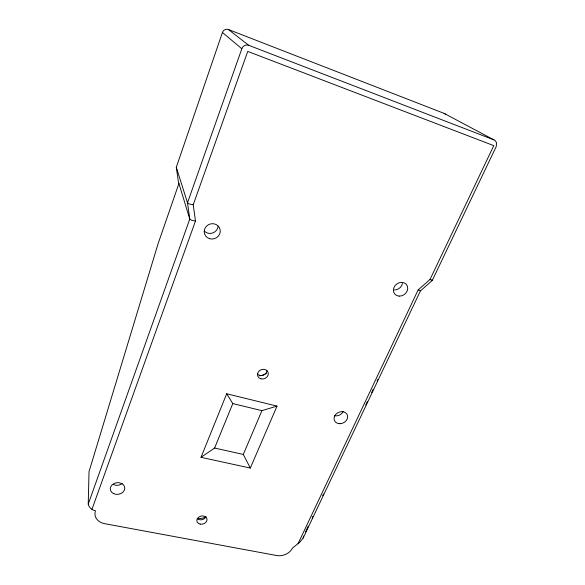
<?xml version="1.0" encoding="UTF-8"?>
<svg xmlns="http://www.w3.org/2000/svg" width="585" height="585" viewBox="0 0 585 585"><rect width="100%" height="100%" fill="white"/><g stroke="black" fill="none" stroke-linecap="round" stroke-linejoin="round"><path stroke-width="0.88" d="M496.533 142.689L496.263 146.469L432.249 280.486L420.418 290.92L303.14 538.076L299.659 542.368L292.427 548.094A12.387 9.521 -18.6 0 1 276.756 555.538L104.613 523.663A13.499 10.691 -7.5 0 1 95.487 510.807C92.24 510.178 88.832 507.575 88.233 504.146L89.015 471.671L158.147 243.543L178.922 183.478M91.969 509.301L195.47 221.042L191.646 220.296L189.781 219.061L178.366 181.664L176.304 167.266L222.432 32.482A4.936 4.658 89.7 0 1 228.421 29.535L444.117 113.38L493.886 139.844A5.177 4.358 -53.3 0 1 496.146 142.323M493.886 139.844L248.786 45.337A5.689 5.382 -83.2 0 0 241.832 48.752L187.507 202.827L189.781 219.061L88.233 504.146M195.47 221.042L193.233 204.757L247.748 51.4L493.769 145.636L430.026 279.433L418.151 289.919L298.028 543.743M303.14 538.076L303.549 536.065M201.006 457.316L226.695 393.763L277.027 406.107L250.307 468.066L201.006 457.316L214.6 448.044L232.786 403.591L226.695 393.763M250.307 468.066L243.316 454.443L261.919 410.641L277.027 406.107M305.509 531.941L308.244 526.171M312.156 517.922L312.938 516.277M322.715 495.656L323.498 494.011M365.735 404.944L367.292 401.646M371.599 392.572L373.164 389.274M377.069 381.032L377.851 379.38M193.233 204.757L189.379 204.019L187.507 202.827L176.304 167.266M214.6 448.044L243.316 454.443M232.786 403.591L261.919 410.641M418.151 289.919L420.381 290.708M430.026 279.433L432.249 280.486L431.884 279.908M228.421 29.535L248.786 45.337M222.432 32.482L241.832 48.752M122.155 483.532A7.159 5.799 -7.5 0 1 113.534 484.614M444.117 113.38A4.512 3.912 -56.4 0 1 445.704 114.645M343.198 411.474A6.925 5.733 -25.5 0 1 334.386 415.694M218.073 226.263A7.927 7.517 -18.4 0 1 212.648 232.991A7.927 7.517 -18.4 0 1 204.238 230.987M402.458 283.425A7.429 6.398 -37.5 0 1 394.275 289.97M205.876 516.657A9.557 7.59 -13.7 0 1 197.277 518.42M266.497 373.186A10.186 8.826 -20.3 0 1 259.17 375.738M205.986 516.679A5.141 4.073 -13.7 0 1 197.35 518.763M266.987 370.714A5.484 4.739 -20.4 0 1 263.148 375.131A5.484 4.739 -20.4 0 1 257.437 374.042M339.819 423.716A7.035 5.791 -25.4 0 0 347.205 414.655A7.035 5.791 -25.4 0 0 335.519 414.648A7.035 5.791 -25.4 0 0 339.819 423.716M209.503 238.665A8.073 7.627 -18.6 0 0 220.136 229.744A8.073 7.627 -18.6 0 0 207.053 225.664A8.073 7.627 -18.6 0 0 209.503 238.665M113.68 493.674A7.276 5.857 -7.7 0 0 124.78 488.395A7.276 5.857 -7.7 0 0 114.141 483.481A7.276 5.857 -7.7 0 0 113.68 493.674M399.248 296.127A7.561 6.479 -37.3 0 0 407.335 286.006A7.561 6.479 -37.3 0 0 395.109 285.575A7.561 6.479 -37.3 0 0 399.248 296.127M260.925 378.839A5.528 4.76 -20.4 0 0 268.274 372.959A5.528 4.76 -20.4 0 0 259.491 370.678A5.528 4.76 -20.4 0 0 260.925 378.839M200.224 524.123A5.177 4.088 -13.8 0 0 206.966 518.873A5.177 4.088 -13.8 0 0 198.6 517.235A5.177 4.088 -13.8 0 0 200.224 524.123"/></g></svg>
